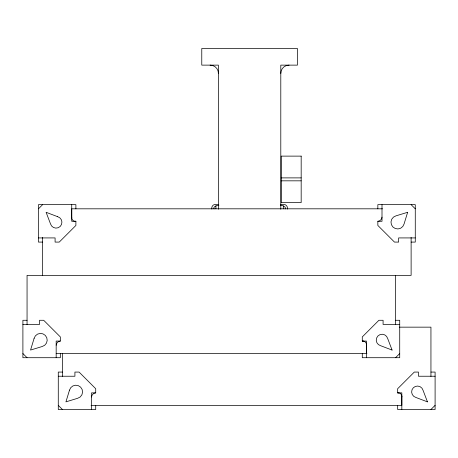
<?xml version="1.0" encoding="UTF-8"?>
<svg xmlns="http://www.w3.org/2000/svg" width="458" height="458" viewBox="0 0 458 458"><rect width="100%" height="100%" fill="white"/><g stroke="black" fill="none" stroke-linecap="round" stroke-linejoin="round"><path stroke-width="0.69" d="M71.729 217.132L71.729 221.288L75.891 221.288L75.891 225.451L59.254 242.087L55.092 242.087L55.092 237.925L38.461 237.925M366.446 345.235L366.446 341.073L362.284 341.073L362.284 336.916L378.921 320.279L383.083 320.279L383.083 324.436L399.72 324.436M401.826 397.029L401.826 392.872L397.67 392.872L397.67 388.71L414.307 372.073L418.463 372.073L418.463 376.236L435.1 376.236M38.461 208.814L42.617 204.652M395.557 357.709L399.72 353.553M430.944 409.509L435.1 405.347M281.212 177.887L301.175 177.887M281.212 180.83L301.175 180.83M218.764 204.377L215.495 204.377A3.744 3.744 0 0 0 211.882 209.088M280.439 204.377L283.708 204.377A3.744 3.744 0 0 1 287.321 209.088M218.884 205.402L215.913 205.402L215.913 208.871M280.319 205.402L283.29 205.402L283.29 208.871M382.493 208.814L71.729 208.814L71.746 218.26A3.675 3.675 0 0 0 74.757 221.277L75.891 221.288L74.917 221.288M415.274 237.925L398.637 237.925L398.637 242.087L394.481 242.087L377.844 225.451L377.844 221.288L382.001 221.288L382.001 204.652M42.617 242.087L38.461 242.087L38.461 204.652L75.891 204.652L75.891 208.814M411.118 242.087L415.274 242.087L415.274 204.652L377.844 204.652L377.844 208.814M27.056 320.279L22.9 320.279L22.9 357.709L60.33 357.709L60.33 353.553M395.557 320.279L399.72 320.279L399.72 357.709L362.284 357.709L362.284 353.553M22.9 324.436L39.537 324.436L39.537 320.279L43.693 320.279L60.33 336.916L60.33 341.073A4.54 4.54 0 0 0 56.174 345.235M399.456 327.155L430.944 327.155L430.944 376.436M60.33 341.073L56.174 341.073L56.174 357.709M363.257 341.073L362.284 341.073L363.417 341.09A3.675 3.675 0 0 1 366.429 344.101L366.446 353.553M56.174 353.553L366.938 353.553M62.443 372.073L58.28 372.073L58.28 409.509L95.716 409.509L95.716 405.347M430.944 372.073L435.1 372.073L435.1 409.509L397.67 409.509L397.67 405.347M58.28 376.236L74.917 376.236L74.917 372.073L79.079 372.073L95.716 388.71L95.716 392.872A4.54 4.54 0 0 0 91.554 397.029M95.716 392.872L91.554 392.872L91.554 409.509M398.643 392.872L397.67 392.872L398.798 392.884A3.675 3.675 0 0 1 401.815 395.895L401.826 405.347L91.062 405.347M411.118 204.652L415.274 208.814M22.9 353.553L27.056 357.709M58.28 405.347L62.443 409.509M411.118 237.433L411.118 275.361L27.056 275.361L27.056 324.636M401.826 396.055L401.826 409.509M395.557 275.361L395.557 324.636M366.446 344.261L366.446 357.709M280.794 209.243L280.794 65.128L297.431 65.128L297.431 48.491L201.772 48.491L201.772 65.128L218.409 65.128L218.409 209.243M71.729 204.652L71.729 218.105M62.443 353.582L62.443 376.436M42.617 237.433L42.617 275.361M280.794 73.446A8.181 8.181 0 0 1 289.113 65.128M210.09 65.128A8.181 8.181 0 0 1 218.409 73.446M382.001 217.132A4.54 4.54 0 0 1 377.844 221.288M283.279 206.512A1.666 1.666 0 0 1 285.151 208.951M214.058 208.951A1.666 1.666 0 0 1 215.93 206.512M34.115 338.342L30.549 350.061L42.268 346.494A6.652 6.652 0 0 0 45.25 335.359A6.652 6.652 0 0 0 34.115 338.342M69.502 390.136L65.929 401.861L77.648 398.288A6.652 6.652 0 0 0 80.631 387.153A6.652 6.652 0 0 0 69.502 390.136M407.631 212.3L404.059 224.019A6.652 6.652 0 0 1 392.924 227.002A6.652 6.652 0 0 1 395.907 215.873L407.631 212.3M301.175 156.121L281.212 156.121L281.212 202.591L301.175 202.591L301.175 156.121M57.611 216.674L46.103 212.3L50.477 223.807A5.822 5.822 0 0 0 60.221 226.418A5.822 5.822 0 0 0 57.611 216.674M392.071 350.061L380.564 345.687A5.822 5.822 0 0 1 377.953 335.949A5.822 5.822 0 0 1 387.697 338.559L392.071 350.061M427.451 401.861L415.95 397.487A5.822 5.822 0 0 1 413.339 387.743A5.822 5.822 0 0 1 423.077 390.353L427.451 401.861"/></g></svg>
